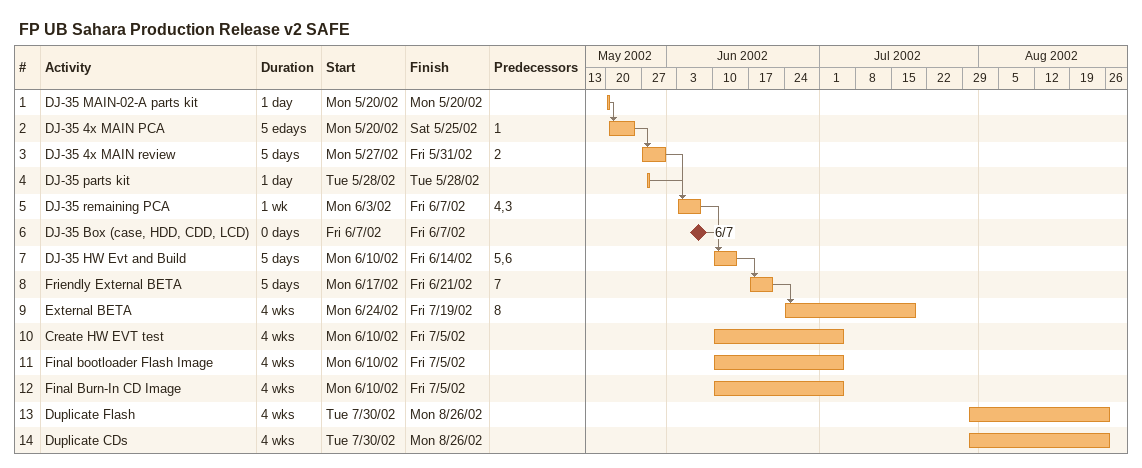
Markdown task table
FP UB Sahara Production Release v2 SAFE

| ID | Task | Duration | Start | Finish | Predecessors |
|---|---|---|---|---|---|
| 1 | DJ-35 MAIN-02-A parts kit | 1d | 2002-05-20 | 2002-05-20 |  |
| 2 | DJ-35 4x MAIN PCA | 5ed | 2002-05-20 | 2002-05-25 | 1 |
| 3 | DJ-35 4x MAIN review | 5d | 2002-05-27 | 2002-05-31 | 2 |
| 4 | DJ-35 parts kit | 1d | 2002-05-28 | 2002-05-28 |  |
| 5 | DJ-35 remaining PCA | 1w | 2002-06-03 | 2002-06-07 | 4, 3 |
| 6 | DJ-35 Box (case, HDD, CDD, LCD) | 0d | 2002-06-07 | 2002-06-07 |  |
| 7 | DJ-35 HW Evt and Build | 5d | 2002-06-10 | 2002-06-14 | 5, 6 |
| 8 | Friendly External BETA | 5d | 2002-06-17 | 2002-06-21 | 7 |
| 9 | External BETA | 4w | 2002-06-24 | 2002-07-19 | 8 |
| 10 | Create HW EVT test | 4w | 2002-06-10 | 2002-07-05 |  |
| 11 | Final bootloader Flash Image | 4w | 2002-06-10 | 2002-07-05 |  |
| 12 | Final Burn-In CD Image | 4w | 2002-06-10 | 2002-07-05 |  |
| 13 | Duplicate Flash | 4w | 2002-07-30 | 2002-08-26 |  |
| 14 | Duplicate CDs | 4w | 2002-07-30 | 2002-08-26 |  |
